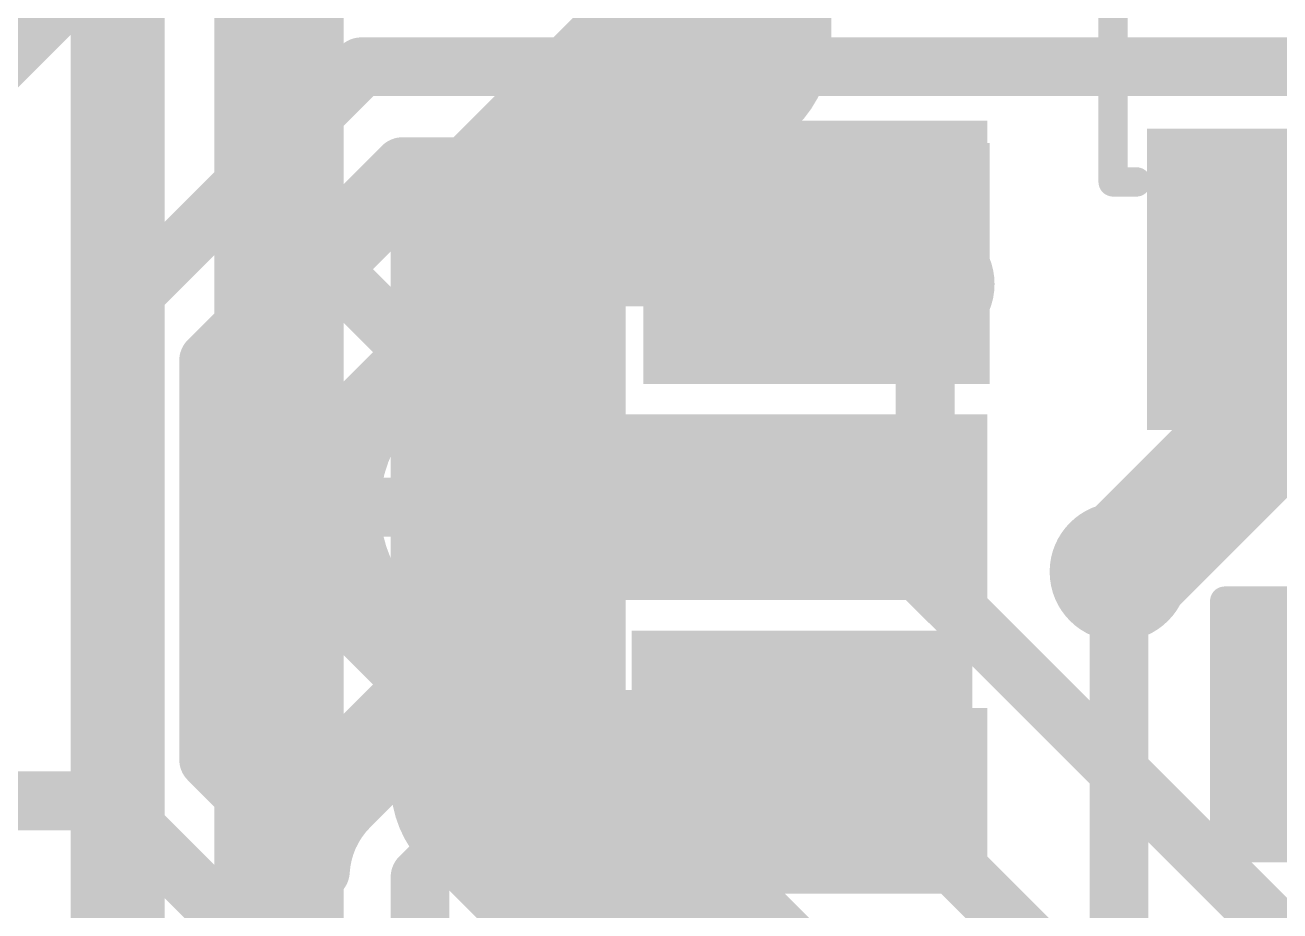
# Model space of a CAD drawing. Header units: inches. Extents: x -0.14 to 1.19, y -0.12 to 0.99.
# Drawn here: x 0.7148 to 0.9284, y 0.4163 to 0.5671 of the extents above; entities that cross this region are included whole.
import ezdxf

# ---------------------------------------------------------------- set-up
doc = ezdxf.new("R2010")
doc.units = ezdxf.units.IN
doc.header["$MEASUREMENT"] = 0
for name, color, linetype in [('Bottom Layer', 5, 'Continuous'), ('Top Layer', 1, 'Continuous'), ('Top Overlay', 2, 'Continuous'), ('Top Paste', 8, 'Continuous'), ('Top Solder', 216, 'Continuous'), ('Via Holes', 16, 'Continuous')]:
    doc.layers.add(name, color=color, linetype=linetype)

# ---------------------------------------------------------------- blocks, each defined once
blk = doc.blocks.new('SOT_23_5_3')
at = {"layer": 'Top Layer'}
for points in [[(-0.07283, 0.04921), (-0.02953, 0.04921), (-0.02953, 0.02559), (-0.07283, 0.02559)], [(0.02953, 0.04921), (0.07283, 0.04921), (0.07283, 0.02559), (0.02953, 0.02559)], [(-0.07283, 0.01181), (-0.02953, 0.01181), (-0.02953, -0.01181), (-0.07283, -0.01181)], [(-0.07283, -0.02559), (-0.02953, -0.02559), (-0.02953, -0.04921), (-0.07283, -0.04921)], [(0.02953, -0.02559), (0.07283, -0.02559), (0.07283, -0.04921), (0.02953, -0.04921)]]:
    blk.add_hatch(color=1, dxfattribs=at).paths.add_polyline_path(points)
at = {"layer": 'Top Paste'}
for points in [[(-0.07283, 0.04921), (-0.02953, 0.04921), (-0.02953, 0.02559), (-0.07283, 0.02559)], [(0.02953, 0.04921), (0.07283, 0.04921), (0.07283, 0.02559), (0.02953, 0.02559)], [(-0.07283, 0.01181), (-0.02953, 0.01181), (-0.02953, -0.01181), (-0.07283, -0.01181)], [(-0.07283, -0.02559), (-0.02953, -0.02559), (-0.02953, -0.04921), (-0.07283, -0.04921)], [(0.02953, -0.02559), (0.07283, -0.02559), (0.07283, -0.04921), (0.02953, -0.04921)]]:
    blk.add_hatch(color=8, dxfattribs=at).paths.add_polyline_path(points)
at = {"layer": 'Top Solder'}
for points in [[(-0.07683, 0.05321), (-0.02553, 0.05321), (-0.02553, 0.02159), (-0.07683, 0.02159)], [(0.02553, 0.05321), (0.07683, 0.05321), (0.07683, 0.02159), (0.02553, 0.02159)], [(-0.07683, 0.01581), (-0.02553, 0.01581), (-0.02553, -0.01581), (-0.07683, -0.01581)], [(-0.07683, -0.02159), (-0.02553, -0.02159), (-0.02553, -0.05321), (-0.07683, -0.05321)], [(0.02553, -0.02159), (0.07683, -0.02159), (0.07683, -0.05321), (0.02553, -0.05321)]]:
    blk.add_hatch(color=216, dxfattribs=at).paths.add_polyline_path(points)
at = {"layer": 'Top Overlay'}
for points in [[(-0.03461, 0.059, 0.005, 0.005, 0), (0.03439, 0.059, 0.005, 0.005, 0)], [(-0.03461, 0.059, 0.005, 0.005, 0), (-0.03461, 0.05506, 0.005, 0.005, 0)], [(0.03439, 0.059, 0.005, 0.005, 0), (0.03439, 0.05506, 0.005, 0.005, 0)], [(-0.084, 0.042, 0.005, 0.005, 0), (-0.079, 0.037, 0.005, 0.005, 0)], [(-0.084, 0.042, 0.005, 0.005, 0), (-0.084, 0.032, 0.005, 0.005, 0)], [(-0.079, 0.037, 0.005, 0.005, 0), (-0.084, 0.032, 0.005, 0.005, 0)], [(0.03465, 0.01732, 0.005, 0.005, 0), (0.03465, -0.01646, 0.005, 0.005, 0)], [(-0.03461, -0.05506, 0.005, 0.005, 0), (-0.03461, -0.059, 0.005, 0.005, 0)], [(0.03439, -0.05506, 0.005, 0.005, 0), (0.03439, -0.059, 0.005, 0.005, 0)], [(-0.03461, -0.059, 0.005, 0.005, 0), (0.03439, -0.059, 0.005, 0.005, 0)]]:
    blk.add_lwpolyline(points, format="xyseb", dxfattribs=at)
for points in [[(-0.03586, 0.059, 0.0025, 0.0025, 1), (-0.03336, 0.059, 0.0025, 0.0025, 1)], [(-0.03586, 0.059, 0.0025, 0.0025, 1), (-0.03336, 0.059, 0.0025, 0.0025, 1)], [(0.03314, 0.059, 0.0025, 0.0025, 1), (0.03564, 0.059, 0.0025, 0.0025, 1)], [(0.03314, 0.059, 0.0025, 0.0025, 1), (0.03564, 0.059, 0.0025, 0.0025, 1)], [(-0.03586, 0.05506, 0.0025, 0.0025, 1), (-0.03336, 0.05506, 0.0025, 0.0025, 1)], [(0.03314, 0.05506, 0.0025, 0.0025, 1), (0.03564, 0.05506, 0.0025, 0.0025, 1)], [(-0.08525, 0.042, 0.0025, 0.0025, 1), (-0.08275, 0.042, 0.0025, 0.0025, 1)], [(-0.08525, 0.042, 0.0025, 0.0025, 1), (-0.08275, 0.042, 0.0025, 0.0025, 1)], [(-0.08025, 0.037, 0.0025, 0.0025, 1), (-0.07775, 0.037, 0.0025, 0.0025, 1)], [(-0.08025, 0.037, 0.0025, 0.0025, 1), (-0.07775, 0.037, 0.0025, 0.0025, 1)], [(-0.08525, 0.032, 0.0025, 0.0025, 1), (-0.08275, 0.032, 0.0025, 0.0025, 1)], [(-0.08525, 0.032, 0.0025, 0.0025, 1), (-0.08275, 0.032, 0.0025, 0.0025, 1)], [(0.0334, 0.01732, 0.0025, 0.0025, 1), (0.0359, 0.01732, 0.0025, 0.0025, 1)], [(0.0334, -0.01646, 0.0025, 0.0025, 1), (0.0359, -0.01646, 0.0025, 0.0025, 1)], [(-0.03586, -0.05506, 0.0025, 0.0025, 1), (-0.03336, -0.05506, 0.0025, 0.0025, 1)], [(0.03314, -0.05506, 0.0025, 0.0025, 1), (0.03564, -0.05506, 0.0025, 0.0025, 1)], [(-0.03586, -0.059, 0.0025, 0.0025, 1), (-0.03336, -0.059, 0.0025, 0.0025, 1)], [(-0.03586, -0.059, 0.0025, 0.0025, 1), (-0.03336, -0.059, 0.0025, 0.0025, 1)], [(0.03314, -0.059, 0.0025, 0.0025, 1), (0.03564, -0.059, 0.0025, 0.0025, 1)], [(0.03314, -0.059, 0.0025, 0.0025, 1), (0.03564, -0.059, 0.0025, 0.0025, 1)]]:
    blk.add_lwpolyline(points, format="xyseb", close=True, dxfattribs=at)
blk = doc.blocks.new('R___0603_11')
at = {"layer": 'Top Layer'}
for points in [[(-0.015, 0.0175), (-0.015, -0.0175), (-0.045, -0.0175), (-0.045, 0.0175)], [(0.045, 0.0175), (0.045, -0.0175), (0.015, -0.0175), (0.015, 0.0175)]]:
    blk.add_hatch(color=1, dxfattribs=at).paths.add_polyline_path(points)
at = {"layer": 'Top Paste'}
for points in [[(-0.015, 0.0175), (-0.015, -0.0175), (-0.045, -0.0175), (-0.045, 0.0175)], [(0.045, 0.0175), (0.045, -0.0175), (0.015, -0.0175), (0.015, 0.0175)]]:
    blk.add_hatch(color=8, dxfattribs=at).paths.add_polyline_path(points)
at = {"layer": 'Top Solder'}
for points in [[(-0.011, 0.0215), (-0.011, -0.0215), (-0.049, -0.0215), (-0.049, 0.0215)], [(0.049, 0.0215), (0.049, -0.0215), (0.011, -0.0215), (0.011, 0.0215)]]:
    blk.add_hatch(color=216, dxfattribs=at).paths.add_polyline_path(points)
at = {"layer": 'Top Overlay'}
for points in [[(0.048, 0.021, 0.005, 0.005, 0), (-0.048, 0.021, 0.005, 0.005, 0)], [(-0.048, 0.021, 0.005, 0.005, 0), (-0.048, -0.021, 0.005, 0.005, 0)], [(0.048, 0.021, 0.005, 0.005, 0), (0.048, -0.021, 0.005, 0.005, 0)], [(0.048, -0.021, 0.005, 0.005, 0), (-0.048, -0.021, 0.005, 0.005, 0)]]:
    blk.add_lwpolyline(points, format="xyseb", dxfattribs=at)
for points in [[(-0.04925, 0.021, 0.0025, 0.0025, 1), (-0.04675, 0.021, 0.0025, 0.0025, 1)], [(-0.04925, 0.021, 0.0025, 0.0025, 1), (-0.04675, 0.021, 0.0025, 0.0025, 1)], [(0.04675, 0.021, 0.0025, 0.0025, 1), (0.04925, 0.021, 0.0025, 0.0025, 1)], [(0.04675, 0.021, 0.0025, 0.0025, 1), (0.04925, 0.021, 0.0025, 0.0025, 1)], [(-0.04925, -0.021, 0.0025, 0.0025, 1), (-0.04675, -0.021, 0.0025, 0.0025, 1)], [(-0.04925, -0.021, 0.0025, 0.0025, 1), (-0.04675, -0.021, 0.0025, 0.0025, 1)], [(0.04675, -0.021, 0.0025, 0.0025, 1), (0.04925, -0.021, 0.0025, 0.0025, 1)], [(0.04675, -0.021, 0.0025, 0.0025, 1), (0.04925, -0.021, 0.0025, 0.0025, 1)]]:
    blk.add_lwpolyline(points, format="xyseb", close=True, dxfattribs=at)
blk = doc.blocks.new('SO_14_36')
at = {"layer": 'Top Layer'}
for points in [[(0.07835, 0.06181), (0.13228, 0.06181), (0.13228, 0.03819), (0.07835, 0.03819)], [(0.07835, 0.01181), (0.13228, 0.01181), (0.13228, -0.01181), (0.07835, -0.01181)], [(0.07835, -0.03819), (0.13228, -0.03819), (0.13228, -0.06181), (0.07835, -0.06181)]]:
    blk.add_hatch(color=1, dxfattribs=at).paths.add_polyline_path(points)
at = {"layer": 'Top Paste'}
for points in [[(0.07835, 0.06181), (0.13228, 0.06181), (0.13228, 0.03819), (0.07835, 0.03819)], [(0.07835, 0.01181), (0.13228, 0.01181), (0.13228, -0.01181), (0.07835, -0.01181)], [(0.07835, -0.03819), (0.13228, -0.03819), (0.13228, -0.06181), (0.07835, -0.06181)]]:
    blk.add_hatch(color=8, dxfattribs=at).paths.add_polyline_path(points)
at = {"layer": 'Top Solder'}
for points in [[(0.07435, 0.06581), (0.13628, 0.06581), (0.13628, 0.03419), (0.07435, 0.03419)], [(0.07435, 0.01581), (0.13628, 0.01581), (0.13628, -0.01581), (0.07435, -0.01581)], [(0.07435, -0.03419), (0.13628, -0.03419), (0.13628, -0.06581), (0.07435, -0.06581)]]:
    blk.add_hatch(color=216, dxfattribs=at).paths.add_polyline_path(points)

msp = doc.modelspace()

# ---------------------------------------------------------------- hatches: boundary and pattern name
at = {"layer": 'Bottom Layer'}
h = msp.add_hatch(color=5, dxfattribs=at)
edge = h.paths.add_edge_path()
edge.add_arc((0.868, 0.523), 0.01181, 0, 360)
h = msp.add_hatch(color=5, dxfattribs=at)
edge = h.paths.add_edge_path()
edge.add_arc((0.797, 0.485), 0.01181, 0, 360)
h = msp.add_hatch(color=5, dxfattribs=at)
edge = h.paths.add_edge_path()
edge.add_arc((0.901, 0.474), 0.01181, 0, 360)
h = msp.add_hatch(color=5, dxfattribs=at)
edge = h.paths.add_edge_path()
edge.add_arc((0.848, 0.449), 0.01181, 0, 360)
at = {"layer": 'Top Layer'}
for points in [[(0.82, 0.506), (0.879, 0.506), (0.879, 0.547), (0.82, 0.547)], [(0.921, 0.426), (0.945, 0.426), (0.945, 0.467), (0.921, 0.467)], [(0.818, 0.423), (0.876, 0.423), (0.876, 0.464), (0.818, 0.464)]]:
    msp.add_hatch(color=1, dxfattribs=at).paths.add_polyline_path(points)
h = msp.add_hatch(color=1, dxfattribs=at)
edge = h.paths.add_edge_path()
edge.add_arc((0.868, 0.523), 0.01181, 0, 360)
h = msp.add_hatch(color=1, dxfattribs=at)
edge = h.paths.add_edge_path()
edge.add_arc((0.797, 0.485), 0.01181, 0, 360)
h = msp.add_hatch(color=1, dxfattribs=at)
edge = h.paths.add_edge_path()
edge.add_arc((0.901, 0.474), 0.01181, 0, 360)
h = msp.add_hatch(color=1, dxfattribs=at)
edge = h.paths.add_edge_path()
edge.add_arc((0.848, 0.449), 0.01181, 0, 360)
at = {"layer": 'Via Holes'}
h = msp.add_hatch(color=7, dxfattribs=at)
edge = h.paths.add_edge_path()
edge.add_arc((0.868, 0.523), 0.00591, 0, 360)
h = msp.add_hatch(color=7, dxfattribs=at)
edge = h.paths.add_edge_path()
edge.add_arc((0.797, 0.485), 0.00591, 0, 360)
h = msp.add_hatch(color=7, dxfattribs=at)
edge = h.paths.add_edge_path()
edge.add_arc((0.901, 0.474), 0.00591, 0, 360)
h = msp.add_hatch(color=7, dxfattribs=at)
edge = h.paths.add_edge_path()
edge.add_arc((0.848, 0.449), 0.00591, 0, 360)

# ---------------------------------------------------------------- linework, layer by layer
at = {"layer": 'Bottom Layer'}
for points in [[(0.832, 0.564, 0.04, 0.04, 0), (0.832, 0.82, 0.04, 0.04, 0)], [(0.7305, 0.36031, 0.016, 0.016, 0), (0.7305, 0.7615, 0.016, 0.016, 0)], [(0.758, 0.376, 0.022, 0.022, 0), (0.758, 0.727, 0.022, 0.022, 0)], [(0.797, 0.529, 0.04, 0.04, 0), (0.832, 0.564, 0.04, 0.04, 0)], [(0.797, 0.485, 0.04, 0.04, 0), (0.797, 0.529, 0.04, 0.04, 0)], [(0.868, 0.473, 0.01, 0.01, 0), (0.868, 0.523, 0.01, 0.01, 0)], [(0.90144, 0.474, 0.022, 0.022, 0), (0.93244, 0.505, 0.022, 0.022, 0)], [(0.93244, 0.505, 0.022, 0.022, 0), (0.983, 0.505, 0.022, 0.022, 0)], [(0.797, 0.438, 0.04, 0.04, 0), (0.797, 0.485, 0.04, 0.04, 0)], [(0.901, 0.474, 0.022, 0.022, 0), (0.90144, 0.474, 0.022, 0.022, 0)], [(0.868, 0.473, 0.01, 0.01, 0), (1.029, 0.312, 0.01, 0.01, 0)], [(0.797, 0.438, 0.04, 0.04, 0), (0.903, 0.332, 0.04, 0.04, 0)], [(0.848, 0.449, 0.01, 0.01, 0), (1.017, 0.28, 0.01, 0.01, 0)]]:
    msp.add_lwpolyline(points, format="xyseb", dxfattribs=at)
for points in [[(0.822, 0.564, 0.02, 0.02, 1), (0.842, 0.564, 0.02, 0.02, 1)], [(0.822, 0.564, 0.02, 0.02, 1), (0.842, 0.564, 0.02, 0.02, 1)], [(0.787, 0.529, 0.02, 0.02, 1), (0.807, 0.529, 0.02, 0.02, 1)], [(0.787, 0.529, 0.02, 0.02, 1), (0.807, 0.529, 0.02, 0.02, 1)], [(0.8655, 0.523, 0.005, 0.005, 1), (0.8705, 0.523, 0.005, 0.005, 1)], [(0.92694, 0.505, 0.011, 0.011, 1), (0.93794, 0.505, 0.011, 0.011, 1)], [(0.92694, 0.505, 0.011, 0.011, 1), (0.93794, 0.505, 0.011, 0.011, 1)], [(0.787, 0.485, 0.02, 0.02, 1), (0.807, 0.485, 0.02, 0.02, 1)], [(0.787, 0.485, 0.02, 0.02, 1), (0.807, 0.485, 0.02, 0.02, 1)], [(0.8955, 0.474, 0.011, 0.011, 1), (0.9065, 0.474, 0.011, 0.011, 1)], [(0.89594, 0.474, 0.011, 0.011, 1), (0.90694, 0.474, 0.011, 0.011, 1)], [(0.89594, 0.474, 0.011, 0.011, 1), (0.90694, 0.474, 0.011, 0.011, 1)], [(0.8655, 0.473, 0.005, 0.005, 1), (0.8705, 0.473, 0.005, 0.005, 1)], [(0.8655, 0.473, 0.005, 0.005, 1), (0.8705, 0.473, 0.005, 0.005, 1)], [(0.787, 0.438, 0.02, 0.02, 1), (0.807, 0.438, 0.02, 0.02, 1)], [(0.787, 0.438, 0.02, 0.02, 1), (0.807, 0.438, 0.02, 0.02, 1)], [(0.8455, 0.449, 0.005, 0.005, 1), (0.8505, 0.449, 0.005, 0.005, 1)]]:
    msp.add_lwpolyline(points, format="xyseb", close=True, dxfattribs=at)
at = {"layer": 'Top Layer'}
for points in [[(0.685, 0.535, 0.01, 0.01, 0), (0.761, 0.611, 0.01, 0.01, 0)], [(0.729, 0.517, 0.01, 0.01, 0), (0.772, 0.56, 0.01, 0.01, 0)], [(0.772, 0.56, 0.01, 0.01, 0), (1.024, 0.56, 0.01, 0.01, 0)], [(0.746, 0.50463, 0.01, 0.01, 0), (0.78437, 0.543, 0.01, 0.01, 0)], [(0.746, 0.50996, 0.01, 0.01, 0), (0.77904, 0.543, 0.01, 0.01, 0)], [(0.77839, 0.54235, 0.01, 0.01, 0), (0.808, 0.51274, 0.01, 0.01, 0)], [(0.77904, 0.543, 0.01, 0.01, 0), (0.808, 0.543, 0.01, 0.01, 0)], [(0.808, 0.51181, 0.01, 0.01, 0), (0.808, 0.543, 0.01, 0.01, 0)], [(0.746, 0.47634, 0.01, 0.01, 0), (0.808, 0.53834, 0.01, 0.01, 0)], [(0.84763, 0.535, 0.01, 0.01, 0), (0.85419, 0.535, 0.01, 0.01, 0)], [(0.85419, 0.535, 0.01, 0.01, 0), (0.86619, 0.523, 0.01, 0.01, 0)], [(0.76425, 0.52821, 0.01, 0.01, 0), (0.78401, 0.50845, 0.01, 0.01, 0)], [(0.86619, 0.523, 0.01, 0.01, 0), (0.867, 0.523, 0.01, 0.01, 0)], [(0.92002, 0.52224, 0.01, 0.01, 0), (0.9216, 0.52382, 0.01, 0.01, 0)], [(0.92002, 0.49302, 0.01, 0.01, 0), (0.92002, 0.52224, 0.01, 0.01, 0)], [(0.729, 0.435, 0.01, 0.01, 0), (0.729, 0.517, 0.01, 0.01, 0)], [(0.75011, 0.51407, 0.01, 0.01, 0), (0.77135, 0.49282, 0.01, 0.01, 0)], [(0.746, 0.44204, 0.01, 0.01, 0), (0.746, 0.50996, 0.01, 0.01, 0)], [(0.79429, 0.45833, 0.01, 0.01, -1.120761), (0.80566, 0.51037, 0.01, 0.01, 0)], [(0.797, 0.485, 0.01, 0.01, 0), (0.797, 0.50681, 0.01, 0.01, 0)], [(0.901, 0.474, 0.01, 0.01, 0), (0.92002, 0.49302, 0.01, 0.01, 0)], [(0.746, 0.48989, 0.01, 0.01, 0), (0.78592, 0.44997, 0.01, 0.01, 0)], [(0.77519, 0.485, 0.01, 0.01, 0), (0.797, 0.485, 0.01, 0.01, 0)], [(0.797, 0.485, 0.01, 0.01, 0), (0.84763, 0.485, 0.01, 0.01, 0)], [(0.797, 0.46319, 0.01, 0.01, 0), (0.797, 0.485, 0.01, 0.01, 0)], [(0.746, 0.44806, 0.01, 0.01, 0), (0.77236, 0.47442, 0.01, 0.01, 0)], [(0.901, 0.398, 0.01, 0.01, 0), (0.901, 0.474, 0.01, 0.01, 0)], [(0.746, 0.46161, 0.01, 0.01, 0), (0.77178, 0.43582, 0.01, 0.01, 0)], [(0.75713, 0.43091, 0.01, 0.01, 0), (0.78654, 0.46031, 0.01, 0.01, 0)], [(0.77, 0.43404, 0.01, 0.01, 0), (0.79429, 0.45833, 0.01, 0.01, 0)], [(0.782, 0.422, 0.01, 0.01, 0), (0.80886, 0.44886, 0.01, 0.01, 0)], [(0.80886, 0.44886, 0.01, 0.01, 0), (0.84786, 0.44886, 0.01, 0.01, 0)], [(0.84786, 0.44886, 0.01, 0.01, 0), (0.848, 0.449, 0.01, 0.01, 0)], [(0.848, 0.43537, 0.01, 0.01, 0), (0.848, 0.449, 0.01, 0.01, 0)], [(0.746, 0.44204, 0.01, 0.01, 0), (0.76503, 0.42301, 0.01, 0.01, 0)], [(0.84763, 0.435, 0.01, 0.01, 0), (0.848, 0.43537, 0.01, 0.01, 0)], [(0.637, 0.435, 0.01, 0.01, 0), (0.729, 0.435, 0.01, 0.01, 0)], [(0.729, 0.435, 0.01, 0.01, 0), (0.762, 0.402, 0.01, 0.01, 0)], [(0.76503, 0.42301, 0.01, 0.01, -0.183897), (0.77, 0.43404, 0.01, 0.01, 0)], [(0.76503, 0.42301, 0.01, 0.01, -0.183484), (0.76998, 0.43402, 0.01, 0.01, 0)], [(0.782, 0.306, 0.01, 0.01, 0), (0.782, 0.422, 0.01, 0.01, 0)]]:
    msp.add_lwpolyline(points, format="xyseb", dxfattribs=at)
for points in [[(0.7695, 0.56, 0.005, 0.005, 1), (0.7745, 0.56, 0.005, 0.005, 1)], [(0.7695, 0.56, 0.005, 0.005, 1), (0.7745, 0.56, 0.005, 0.005, 1)], [(0.77589, 0.54235, 0.005, 0.005, 1), (0.78089, 0.54235, 0.005, 0.005, 1)], [(0.77654, 0.543, 0.005, 0.005, 1), (0.78154, 0.543, 0.005, 0.005, 1)], [(0.77654, 0.543, 0.005, 0.005, 1), (0.78154, 0.543, 0.005, 0.005, 1)], [(0.78187, 0.543, 0.005, 0.005, 1), (0.78687, 0.543, 0.005, 0.005, 1)], [(0.8055, 0.543, 0.005, 0.005, 1), (0.8105, 0.543, 0.005, 0.005, 1)], [(0.8055, 0.543, 0.005, 0.005, 1), (0.8105, 0.543, 0.005, 0.005, 1)], [(0.8055, 0.53834, 0.005, 0.005, 1), (0.8105, 0.53834, 0.005, 0.005, 1)], [(0.84513, 0.535, 0.005, 0.005, 1), (0.85013, 0.535, 0.005, 0.005, 1)], [(0.85169, 0.535, 0.005, 0.005, 1), (0.85669, 0.535, 0.005, 0.005, 1)], [(0.85169, 0.535, 0.005, 0.005, 1), (0.85669, 0.535, 0.005, 0.005, 1)], [(0.76175, 0.52821, 0.005, 0.005, 1), (0.76675, 0.52821, 0.005, 0.005, 1)], [(0.86369, 0.523, 0.005, 0.005, 1), (0.86869, 0.523, 0.005, 0.005, 1)], [(0.86369, 0.523, 0.005, 0.005, 1), (0.86869, 0.523, 0.005, 0.005, 1)], [(0.8645, 0.523, 0.005, 0.005, 1), (0.8695, 0.523, 0.005, 0.005, 1)], [(0.9191, 0.52382, 0.005, 0.005, 1), (0.9241, 0.52382, 0.005, 0.005, 1)], [(0.91752, 0.52224, 0.005, 0.005, 1), (0.92252, 0.52224, 0.005, 0.005, 1)], [(0.91752, 0.52224, 0.005, 0.005, 1), (0.92252, 0.52224, 0.005, 0.005, 1)], [(0.7265, 0.517, 0.005, 0.005, 1), (0.7315, 0.517, 0.005, 0.005, 1)], [(0.7265, 0.517, 0.005, 0.005, 1), (0.7315, 0.517, 0.005, 0.005, 1)], [(0.74761, 0.51407, 0.005, 0.005, 1), (0.75261, 0.51407, 0.005, 0.005, 1)], [(0.8055, 0.51274, 0.005, 0.005, 1), (0.8105, 0.51274, 0.005, 0.005, 1)], [(0.7435, 0.50996, 0.005, 0.005, 1), (0.7485, 0.50996, 0.005, 0.005, 1)], [(0.7435, 0.50996, 0.005, 0.005, 1), (0.7485, 0.50996, 0.005, 0.005, 1)], [(0.80316, 0.51037, 0.005, 0.005, 1), (0.80816, 0.51037, 0.005, 0.005, 1)], [(0.8055, 0.51181, 0.005, 0.005, 1), (0.8105, 0.51181, 0.005, 0.005, 1)], [(0.78151, 0.50845, 0.005, 0.005, 1), (0.78651, 0.50845, 0.005, 0.005, 1)], [(0.7945, 0.50681, 0.005, 0.005, 1), (0.7995, 0.50681, 0.005, 0.005, 1)], [(0.7435, 0.50463, 0.005, 0.005, 1), (0.7485, 0.50463, 0.005, 0.005, 1)], [(0.76885, 0.49282, 0.005, 0.005, 1), (0.77385, 0.49282, 0.005, 0.005, 1)], [(0.91752, 0.49302, 0.005, 0.005, 1), (0.92252, 0.49302, 0.005, 0.005, 1)], [(0.91752, 0.49302, 0.005, 0.005, 1), (0.92252, 0.49302, 0.005, 0.005, 1)], [(0.7435, 0.48989, 0.005, 0.005, 1), (0.7485, 0.48989, 0.005, 0.005, 1)], [(0.77269, 0.485, 0.005, 0.005, 1), (0.77769, 0.485, 0.005, 0.005, 1)], [(0.7945, 0.485, 0.005, 0.005, 1), (0.7995, 0.485, 0.005, 0.005, 1)], [(0.7945, 0.485, 0.005, 0.005, 1), (0.7995, 0.485, 0.005, 0.005, 1)], [(0.7945, 0.485, 0.005, 0.005, 1), (0.7995, 0.485, 0.005, 0.005, 1)], [(0.7945, 0.485, 0.005, 0.005, 1), (0.7995, 0.485, 0.005, 0.005, 1)], [(0.84513, 0.485, 0.005, 0.005, 1), (0.85013, 0.485, 0.005, 0.005, 1)], [(0.7435, 0.47634, 0.005, 0.005, 1), (0.7485, 0.47634, 0.005, 0.005, 1)], [(0.76986, 0.47442, 0.005, 0.005, 1), (0.77486, 0.47442, 0.005, 0.005, 1)], [(0.8985, 0.474, 0.005, 0.005, 1), (0.9035, 0.474, 0.005, 0.005, 1)], [(0.8985, 0.474, 0.005, 0.005, 1), (0.9035, 0.474, 0.005, 0.005, 1)], [(0.7945, 0.46319, 0.005, 0.005, 1), (0.7995, 0.46319, 0.005, 0.005, 1)], [(0.7435, 0.46161, 0.005, 0.005, 1), (0.7485, 0.46161, 0.005, 0.005, 1)], [(0.78404, 0.46031, 0.005, 0.005, 1), (0.78904, 0.46031, 0.005, 0.005, 1)], [(0.79179, 0.45833, 0.005, 0.005, 1), (0.79679, 0.45833, 0.005, 0.005, 1)], [(0.79179, 0.45833, 0.005, 0.005, 1), (0.79679, 0.45833, 0.005, 0.005, 1)], [(0.7435, 0.44806, 0.005, 0.005, 1), (0.7485, 0.44806, 0.005, 0.005, 1)], [(0.78342, 0.44997, 0.005, 0.005, 1), (0.78842, 0.44997, 0.005, 0.005, 1)], [(0.80636, 0.44886, 0.005, 0.005, 1), (0.81136, 0.44886, 0.005, 0.005, 1)], [(0.80636, 0.44886, 0.005, 0.005, 1), (0.81136, 0.44886, 0.005, 0.005, 1)], [(0.84536, 0.44886, 0.005, 0.005, 1), (0.85036, 0.44886, 0.005, 0.005, 1)], [(0.84536, 0.44886, 0.005, 0.005, 1), (0.85036, 0.44886, 0.005, 0.005, 1)], [(0.8455, 0.449, 0.005, 0.005, 1), (0.8505, 0.449, 0.005, 0.005, 1)], [(0.8455, 0.449, 0.005, 0.005, 1), (0.8505, 0.449, 0.005, 0.005, 1)], [(0.7435, 0.44204, 0.005, 0.005, 1), (0.7485, 0.44204, 0.005, 0.005, 1)], [(0.7435, 0.44204, 0.005, 0.005, 1), (0.7485, 0.44204, 0.005, 0.005, 1)], [(0.76928, 0.43582, 0.005, 0.005, 1), (0.77428, 0.43582, 0.005, 0.005, 1)], [(0.8455, 0.43537, 0.005, 0.005, 1), (0.8505, 0.43537, 0.005, 0.005, 1)], [(0.8455, 0.43537, 0.005, 0.005, 1), (0.8505, 0.43537, 0.005, 0.005, 1)], [(0.7265, 0.435, 0.005, 0.005, 1), (0.7315, 0.435, 0.005, 0.005, 1)], [(0.7265, 0.435, 0.005, 0.005, 1), (0.7315, 0.435, 0.005, 0.005, 1)], [(0.7265, 0.435, 0.005, 0.005, 1), (0.7315, 0.435, 0.005, 0.005, 1)], [(0.76748, 0.43402, 0.005, 0.005, 1), (0.77248, 0.43402, 0.005, 0.005, 1)], [(0.7675, 0.43404, 0.005, 0.005, 1), (0.7725, 0.43404, 0.005, 0.005, 1)], [(0.7675, 0.43404, 0.005, 0.005, 1), (0.7725, 0.43404, 0.005, 0.005, 1)], [(0.84513, 0.435, 0.005, 0.005, 1), (0.85013, 0.435, 0.005, 0.005, 1)], [(0.75463, 0.43091, 0.005, 0.005, 1), (0.75963, 0.43091, 0.005, 0.005, 1)], [(0.76253, 0.42301, 0.005, 0.005, 1), (0.76753, 0.42301, 0.005, 0.005, 1)], [(0.76253, 0.42301, 0.005, 0.005, 1), (0.76753, 0.42301, 0.005, 0.005, 1)], [(0.76253, 0.42301, 0.005, 0.005, 1), (0.76753, 0.42301, 0.005, 0.005, 1)], [(0.7795, 0.422, 0.005, 0.005, 1), (0.7845, 0.422, 0.005, 0.005, 1)], [(0.7795, 0.422, 0.005, 0.005, 1), (0.7845, 0.422, 0.005, 0.005, 1)]]:
    msp.add_lwpolyline(points, format="xyseb", close=True, dxfattribs=at)

# ---------------------------------------------------------------- block references
msp.add_blockref('SO_14_36', (0.74231, 0.485))
for name, p, rotation in [('SOT_23_5_3', (0.959, 0.575), 90), ('R___0603_11', (0.967, 0.448), 180)]:
    msp.add_blockref(name, p, dxfattribs=dict(rotation=rotation))

doc.saveas('drawing.dxf')
